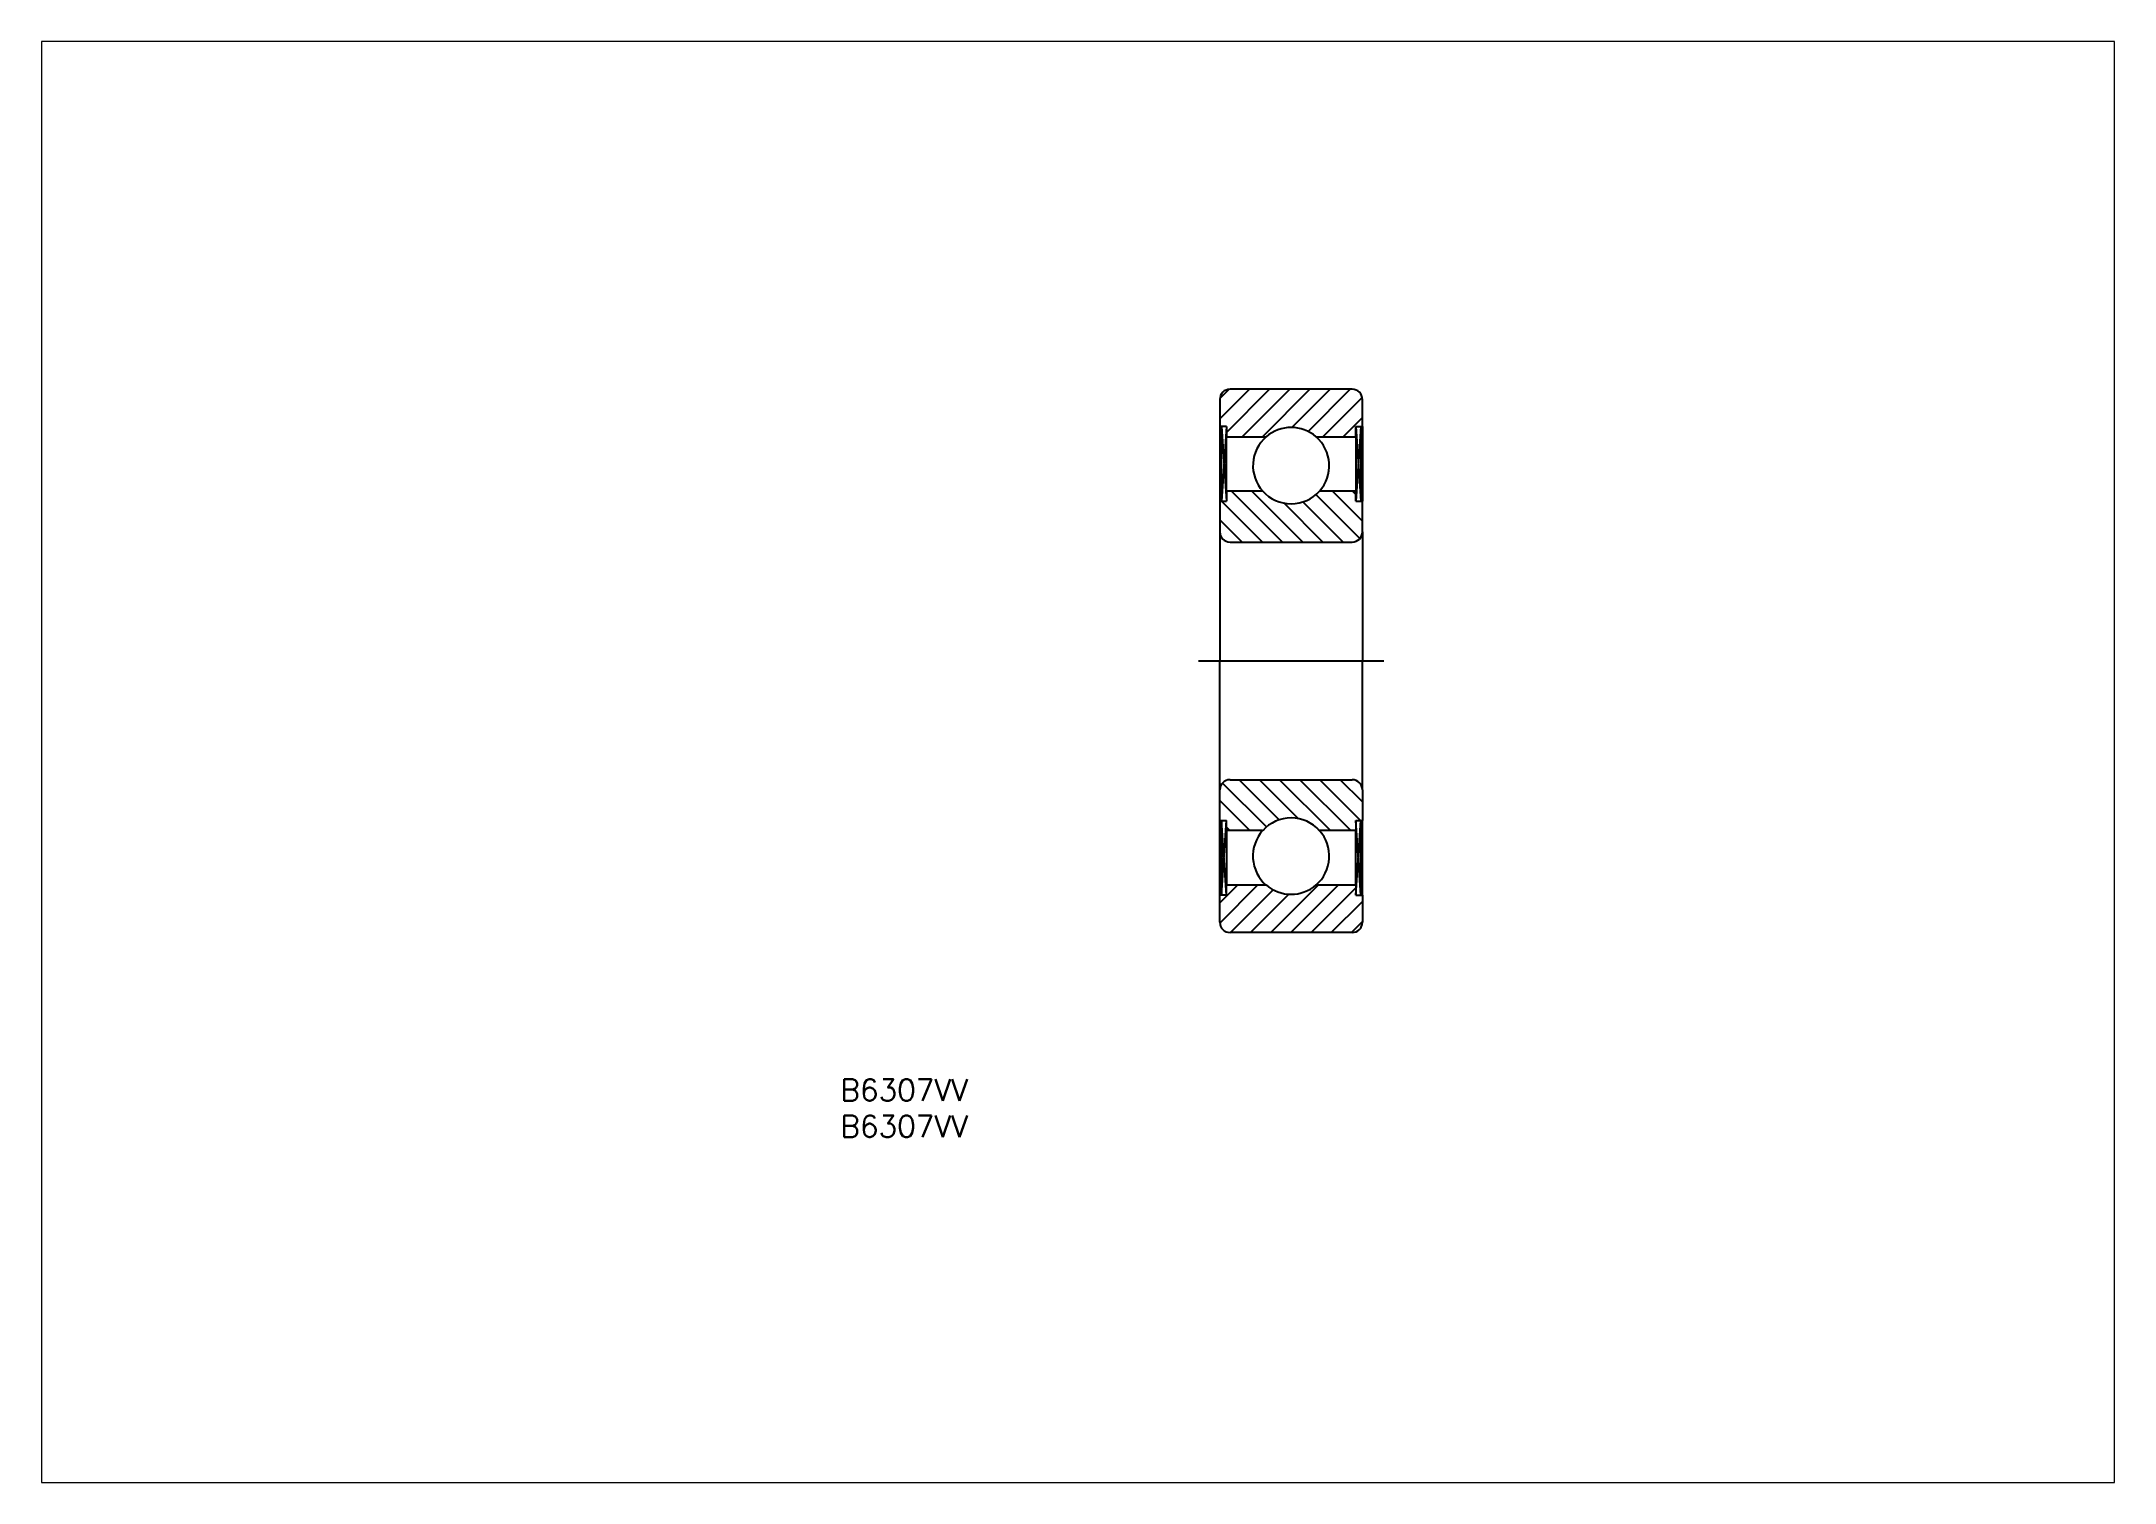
# Paper-space layout 'レイアウト1' of a CAD drawing. Extents: x 1.12 to 10.1, y 0.78 to 7.02.
# The model-space entities are those that its viewports show. They can reach past a viewport. Long polylines and large blocks are cut down to what shows.
import ezdxf

# ---------------------------------------------------------------- set-up
doc = ezdxf.new("R2010")
doc.units = 0
doc.header["$MEASUREMENT"] = 0
doc.linetypes.add('CENTER', pattern=[17.5, 13, -1.5, 1.5, -1.5])
doc.layers.get('0').update_dxf_attribs({"linetype": 'CONTINUOUS'})
doc.layers.add('CENTER', color=1, linetype='CENTER')
doc.styles.get("Standard").update_dxf_attribs({"font": 'txt.shx', "bigfont": '@extfont2.shx'})

msp = doc.modelspace()

# ---------------------------------------------------------------- linework, layer by layer
at = {"color": 3, "linetype": 'Continuous'}
for p, q in [((169.39, 155.53), (173.75, 159.89)), ((169.39, 158.51), (170.77, 159.89)), ((170.35, 153.53), (176.72, 159.89)), ((172.69, 152.89), (179.69, 159.89)), ((175.66, 152.89), (182.66, 159.89)), ((180, 154.27), (185.63, 159.89)), ((182.39, 153.68), (188.6, 159.89)), ((184.57, 152.89), (190.36, 158.68)), ((187.54, 152.89), (190.39, 155.74)), ((169.63, 154.42), (170.35, 143.39)), ((170.35, 154.42), (169.63, 143.39)), ((189.42, 154.42), (190.15, 143.39)), ((190.15, 154.42), (189.42, 143.39)), ((178.62, 137.39), (171.12, 144.89)), ((181.59, 137.39), (174.09, 144.89)), ((190, 137.89), (183.52, 144.37)), ((190.39, 140.47), (185.97, 144.89)), ((189.42, 144.41), (188.93, 144.89)), ((172.68, 137.39), (169.39, 140.68)), ((175.65, 137.39), (169.65, 143.39)), ((184.56, 137.39), (178.8, 143.15)), ((187.53, 137.39), (181.61, 143.31)), ((176.24, 95.43), (169.77, 101.9)), ((178.15, 96.49), (172.25, 102.39)), ((180.94, 96.67), (175.22, 102.39)), ((185.69, 94.89), (178.19, 102.39)), ((188.66, 94.89), (181.16, 102.39)), ((190.13, 96.39), (184.13, 102.39)), ((190.39, 99.11), (187.1, 102.39)), ((173.81, 94.89), (169.39, 99.32)), ((169.63, 85.37), (170.35, 96.39)), ((170.35, 85.37), (169.63, 96.39)), ((170.84, 94.89), (170.35, 95.38)), ((189.42, 85.37), (190.15, 96.39)), ((190.15, 85.37), (189.42, 96.39)), ((169.39, 81.29), (175, 86.89)), ((169.39, 84.26), (172.03, 86.89)), ((170.97, 79.89), (177.25, 86.18)), ((173.93, 79.89), (179.57, 85.53)), ((176.9, 79.89), (183.9, 86.89)), ((179.87, 79.89), (186.87, 86.89)), ((182.84, 79.89), (189.42, 86.47)), ((185.81, 79.89), (190.39, 84.47)), ((188.78, 79.89), (190.39, 81.5))]:
    msp.add_line(p, q, dxfattribs=at)
at = {"color": 7, "linetype": 'Continuous'}
for p, q in [((188.89, 159.89), (170.89, 159.89)), ((169.39, 158.39), (169.39, 154.42)), ((190.39, 154.42), (190.39, 158.39)), ((170.35, 154.42), (169.39, 154.42)), ((169.39, 154.42), (169.39, 143.39)), ((169.63, 143.39), (169.63, 154.42)), ((170.35, 154.42), (170.35, 152.89)), ((170.35, 152.89), (176.2, 152.89)), ((170.35, 144.89), (170.35, 152.89)), ((183.57, 152.89), (189.42, 152.89)), ((189.42, 152.89), (189.42, 154.42)), ((189.42, 154.42), (190.39, 154.42)), ((189.42, 152.89), (189.42, 144.89)), ((190.15, 154.42), (190.15, 143.39)), ((190.39, 154.42), (190.39, 143.39)), ((175.69, 144.89), (170.35, 144.89)), ((170.35, 144.89), (170.35, 143.39)), ((189.42, 144.89), (184.08, 144.89)), ((189.42, 143.39), (189.42, 144.89)), ((169.39, 143.39), (169.39, 138.89)), ((169.39, 143.39), (170.35, 143.39)), ((189.42, 143.39), (190.39, 143.39)), ((190.39, 138.89), (190.39, 143.39)), ((169.39, 138.89), (169.39, 119.89)), ((170.89, 137.39), (188.89, 137.39)), ((190.39, 138.89), (190.39, 119.89)), ((169.39, 100.89), (169.39, 119.89)), ((190.39, 100.89), (190.39, 119.89)), ((169.39, 96.39), (169.39, 100.89)), ((170.89, 102.39), (188.89, 102.39)), ((190.39, 100.89), (190.39, 96.39)), ((169.39, 85.37), (169.39, 96.39)), ((169.39, 96.39), (170.35, 96.39)), ((169.63, 96.39), (169.63, 85.37)), ((170.35, 94.89), (170.35, 96.39)), ((175.69, 94.89), (170.35, 94.89)), ((170.35, 94.89), (170.35, 86.89)), ((189.42, 94.89), (184.08, 94.89)), ((189.42, 96.39), (189.42, 94.89)), ((189.42, 96.39), (190.39, 96.39)), ((189.42, 86.89), (189.42, 94.89)), ((190.15, 85.37), (190.15, 96.39)), ((190.39, 85.37), (190.39, 96.39)), ((170.35, 86.89), (176.2, 86.89)), ((170.35, 85.37), (170.35, 86.89)), ((183.57, 86.89), (189.42, 86.89)), ((189.42, 86.89), (189.42, 85.37)), ((169.39, 81.39), (169.39, 85.37)), ((170.35, 85.37), (169.39, 85.37)), ((189.42, 85.37), (190.39, 85.37)), ((190.39, 85.37), (190.39, 81.39)), ((188.89, 79.89), (170.89, 79.89))]:
    msp.add_line(p, q, dxfattribs=at)
for centre, radius, start, end in [((170.89, 158.39), 1.5, 90, 180), ((188.89, 158.39), 1.5, 0, 90), ((179.89, 148.64), 5.62, 130.9261, 221.8103), ((179.89, 148.64), 5.62, 49.0739, 130.9261), ((179.89, 148.64), 5.62, 318.1897, 49.0739), ((179.89, 148.64), 5.62, 221.8103, 318.1897), ((170.89, 138.89), 1.5, 180, 270), ((188.89, 138.89), 1.5, 270, 0), ((170.89, 100.89), 1.5, 90, 180), ((188.89, 100.89), 1.5, 0, 90), ((179.89, 91.14), 5.63, 138.1897, 229.0739), ((179.89, 91.14), 5.62, 41.8103, 138.1897), ((179.89, 91.14), 5.62, 310.9261, 41.8103), ((179.89, 91.14), 5.62, 229.0739, 310.9261), ((170.89, 81.39), 1.5, 180, 270), ((188.89, 81.39), 1.5, 270, 0)]:
    msp.add_arc(centre, radius, start, end, dxfattribs=at)
at = {"layer": 'CENTER', "color": 1, "linetype": 'CENTER'}
msp.add_line((166.24, 119.89), (193.54, 119.89), dxfattribs=at)

# ---------------------------------------------------------------- texts
at = {"color": 7, "linetype": 'Continuous'}
for p in [(113.51, 55.08), (113.51, 49.76)]:
    msp.add_text('B6307VV', height=3.2, dxfattribs=at).set_placement(p)

psp = doc.layouts.new('レイアウト1')

# ---------------------------------------------------------------- viewports
at = {"layer": '0', "color": 7, "linetype": 'Continuous', "view_target_point": (148.5, 105)}
psp.add_viewport(center=(5.6137, 3.9021), size=(8.982, 6.243333), view_center_point=(0, 0), view_height=212.214411, dxfattribs=at)

doc.saveas('drawing.dxf')
